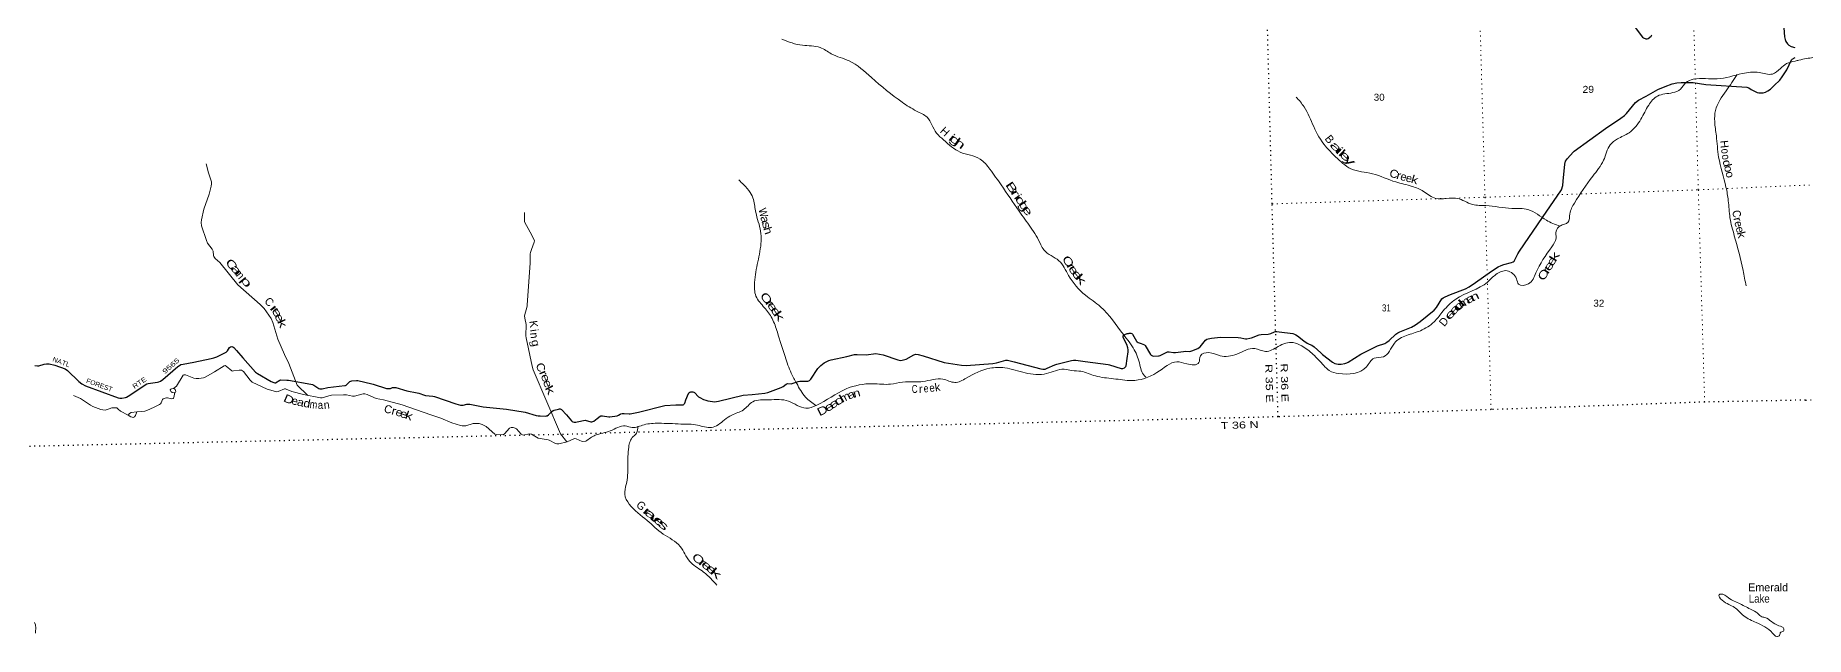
# Model space of a CAD drawing. Header units: feet. Extents: x 485078 to 733631, y 372822 to 564222.
# Drawn here: x 626577 to 670811, y 428021 to 443034 of the extents above; entities that cross this region are included whole.
import ezdxf
from ezdxf.enums import TextEntityAlignment as Align

# ---------------------------------------------------------------- set-up
doc = ezdxf.new("R2010")
doc.units = ezdxf.units.FT
doc.header["$LTSCALE"] = 80
doc.linetypes.add('DOTTED', pattern=[1.5, 0.3, -1.2])
for name, color, linetype, lineweight in [('29', 7, 'Continuous', 25), ('30', 7, 'Continuous', 25), ('39', 7, 'Continuous', 13), ('41', 7, 'Continuous', 13), ('6', 7, 'DOTTED', 25), ('7', 7, 'DOTTED', 13)]:
    doc.layers.add(name, color=color, linetype=linetype, lineweight=lineweight)

msp = doc.modelspace()

# ---------------------------------------------------------------- linework, layer by layer
at = {"layer": '29'}
for points in [[(666553.52, 443231.85), (666739.25, 442989.22), (666761.78, 442973.79), (666817.18, 442952.28), (666849.98, 442950.23), (666880.91, 442960.95), (666948.41, 443017.94), (666970.96, 443048.72)], [(670259.15, 443343.7), (670286.48, 443000.13), (670298.93, 442933.81), (670319.44, 442884.57), (670355.6, 442824.83), (670395.31, 442788.13), (670451.99, 442759.02), (670543.71, 442731.2)], [(666197.47, 440966.85), (666284.09, 441037.86), (666333.3, 441087.1), (666562.96, 441362.05), (666636.48, 441413.85), (666829.1, 441513.77), (667118.57, 441680.8), (667303.2, 441760.12), (667477.5, 441823.73), (667593.25, 441848.88), (667698.96, 441860.66), (667899.91, 441862.71), (668001.77, 441856.08), (668317.13, 441808.36), (669341.6, 441745.89), (669395.77, 441726.27), (669447.89, 441686.39), (669596.86, 441611.95), (669645.94, 441599.05), (669695.15, 441597), (669752.56, 441603.15), (669806.04, 441619.71), (669868.42, 441647.27), (669929.93, 441692.41), (670029.18, 441782.9), (670167.8, 441916.06), (670228.78, 441997.79), (670338.77, 442175.99), (670458.97, 442422.88), (670476.56, 442443.56), (670551.26, 442481.73)], [(664232.66, 438483.12), (664709.21, 439178.19), (664746.19, 439285.55), (664751.78, 439392.79), (664792.76, 439816.77), (664811.81, 439892.9), (664857.39, 439959.5), (665006.04, 440122.65), (665029.17, 440147.34), (665809.77, 440708.53), (666197.47, 440966.85)], [(658742.39, 435069.63), (658985.79, 434875.01), (659048.81, 434842.21), (659133.9, 434824.77), (659208.75, 434825.8), (659296.76, 434841.27), (659351.26, 434857.6), (659378.95, 434872.99), (659701.25, 435073.87), (660044.83, 435250.44), (660112.01, 435278.23), (660298.07, 435341.96), (660349.87, 435372.62), (660401.13, 435411.61), (660567.77, 435570.86), (660618.49, 435604.48), (660673.85, 435631.16), (660960.93, 435752.22), (661062.74, 435807.97), (661181.36, 435888.67), (661530.12, 436173.18), (661585.31, 436237.49), (661719.95, 436452.24), (661755.5, 436481.66), (661802.67, 436508.34), (661940.36, 436567.03), (662313.18, 436704.13), (662405.51, 436752.5), (662566.55, 436866.13), (662959.58, 437150.78), (663127.3, 437253.15), (663207.27, 437292.14), (663273.3, 437314.44), (663461.29, 437361.89), (663502.55, 437380.37), (663526.12, 437399.87), (663553.69, 437444.97), (663617.38, 437579.4), (663660.96, 437649.27), (664232.66, 438483.12)], [(626563.57, 434786.83), (626629.18, 434778.63), (626665.06, 434781.7), (626794.3, 434823.87), (626856.78, 434831.97), (626923.42, 434830.94), (627062.03, 434799.06), (627321.21, 434703.73), (627380.9, 434664.21), (627666.63, 434387.27), (627736.42, 434329.28), (627831, 434281.56), (628648.87, 433986.63), (628686.81, 433977.4), (628738.73, 433976.99), (628825.21, 433994.84), (628854.95, 434004.08), (628935.38, 434049.7), (629320.4, 434307.74), (629363.46, 434330.31), (629394.15, 434339.89), (629626.18, 434370.91), (629662.83, 434381.61), (629701.78, 434400.07), (629764.17, 434442.42), (630132.38, 434763.24), (630180.56, 434795.04), (630212.96, 434813.21), (630266.68, 434827.87), (630537.48, 434870.37), (630966.45, 434961.99), (631037.65, 434981.76), (631109.42, 435008.43), (631261.25, 435079.13), (631343.17, 435127.43), (631374.87, 435154.18), (631429.28, 435238.23), (631452.86, 435259.77), (631483.5, 435269.53), (631510.28, 435259.77), (631535.91, 435238.23), (631602.55, 435165.39), (631763.36, 434984.39), (632078.25, 434625.77), (632126.71, 434589.87), (632466.82, 434394.95), (632533.45, 434367.24), (632561.14, 434360.07), (632573.44, 434362.12), (632681.09, 434423.48), (632702.62, 434429.83), (632856.41, 434425.73), (632899.71, 434421.91), (633460.58, 434324.34), (633504.86, 434313.4), (633538.18, 434297.5), (633636.6, 434229.79), (633658.65, 434217.99), (633685.87, 434209.78), (633714.01, 434205.68), (633741.18, 434207.22), (633883.47, 434242.11), (634305.56, 434287.74), (634327.1, 434292.87), (634341.55, 434299.99), (634436.59, 434390.82), (634458.33, 434403.66), (634486.52, 434410.34), (634604.94, 434418.03), (634634.32, 434417.1), (634986.36, 434335.44), (635014.9, 434327.11)], [(644487.02, 434070.39), (644806.22, 434102.95), (644881.15, 434119.48), (645211.29, 434238.92), (645258.45, 434265.16), (645340.47, 434326.72), (645371.71, 434337.97), (645461.46, 434334.92), (645510.43, 434345.8), (645634.08, 434389.47), (645676.76, 434396.48), (645877.41, 434400.18), (645902.32, 434404.69), (645917.7, 434415.97), (645954.61, 434452.9), (646126.74, 434713.1), (646200.68, 434793.52), (646286.8, 434855.07), (646340.11, 434883.8), (646403.28, 434911.98), (646463.15, 434933.05), (646855.54, 435015.02), (647044.48, 435063.34), (647109.81, 435068.31), (647345.57, 435060.69), (647396.15, 435062.32), (647516.05, 435085.51), (647580.69, 435086.94), (647667.84, 435075.65), (647764.53, 435054.08), (648128.27, 434929.16), (648184.58, 434919.7), (648237.89, 434923.81), (648333, 434952.9), (648523.5, 435056.8), (648578.28, 435071.54), (648635.7, 435067.44), (648763.72, 435033.2), (649289.6, 434868.43), (649718.38, 434795.64), (649835.27, 434790.44), (650500.36, 434841.28), (650589.87, 434856.1), (650824.34, 434922.67), (650868.74, 434923.81), (650904.63, 434918.67), (651036.78, 434884.21), (651697.16, 434711.43), (651747.4, 434700.14), (651774.61, 434699.09), (651807.89, 434703.22), (651859.67, 434722.19), (652047.59, 434805.25), (652097.53, 434822.74), (652467.39, 434917.46), (652520.97, 434926.36), (652574.28, 434926.36), (652812.29, 434894.72), (653386.14, 434817.85), (653419.1, 434810.43), (653708.94, 434717.99), (653730.27, 434714.5), (653751.29, 434718.09), (653788.2, 434734.5), (653812.29, 434749.38), (653827.16, 434765.28), (653836.03, 434783.9), (653859.34, 434965.76), (653883.03, 435133.54), (653885.6, 435180.78), (653877.4, 435234.13), (653849.96, 435315.87), (653765.22, 435472.61), (653757.44, 435500.88), (653760.52, 435524.48), (653776.92, 435548.07), (653803.04, 435564.26), (653858.95, 435586.03), (653887.65, 435594.24), (653912.26, 435596.29), (653946.09, 435597.32), (653977.88, 435590.14), (653991.21, 435575.77), (654021.72, 435517.92), (654089.12, 435400.84), (654103.8, 435385.26), (654111.67, 435378.27), (654132.18, 435365.96), (654206.96, 435336.66)], [(654206.96, 435336.66), (654291.09, 435303.38), (654303.4, 435295.17), (654309.75, 435288.23), (654445.39, 435062.79), (654457.7, 435049.45), (654475.54, 435037.05), (654492.56, 435029.96), (654514.09, 435026.88), (654638.82, 435029.46), (654656.09, 435031.5), (654682.75, 435039.7), (654845.69, 435123.74), (654866.27, 435128.96), (654903.69, 435128.45), (655019.14, 435112.39), (655067.73, 435114.08), (655265.61, 435143.84), (655320.97, 435147.94), (655410.92, 435143.29), (655448.11, 435147.94), (655474.76, 435158.2), (655624.3, 435219.63), (655658.28, 435237.19), (655678.79, 435255.66), (655818.14, 435424.3), (655848.98, 435446.49), (655883.84, 435460.85), (655963.71, 435476.62), (656186.71, 435494.83), (656631.77, 435490.94), (656700.97, 435482.39), (656776.84, 435461.88), (656811.69, 435457.77), (656848.01, 435460.64), (656922.42, 435472.13), (656967.54, 435484.45), (657155.57, 435553.66), (657205.4, 435564.47), (657382.54, 435573.99), (657444.28, 435588.07), (657536.55, 435631.16), (657561.16, 435637.31), (657600.22, 435640.37), (657653.43, 435635.26), (658002.02, 435586.02), (658043.03, 435573.7), (658069.45, 435560.64), (658114.8, 435532.67), (658275.01, 435403.18), (658353.03, 435346.93), (658405.98, 435321.32), (658473.64, 435296.7), (658534.62, 435257.28), (658693.63, 435108.62), (658742.39, 435069.63)], [(635014.9, 434327.11), (635352.86, 434220.54), (635379.51, 434215.41), (635400.03, 434214.65), (635425.65, 434215.41), (635448.2, 434220.54), (635503.57, 434239.01), (635514.34, 434241.58), (635541.02, 434243.8), (635580.46, 434239.01), (635858.76, 434157.4), (636112.85, 434110.09), (636159.73, 434098.46), (636298.4, 434051.28), (636327.86, 434045.11), (636511.38, 434022.54), (636548.21, 434013.98), (637086.63, 433837.17), (637203.4, 433800.95), (637223.4, 433798.38), (637239.34, 433797.88), (637264.92, 433800.95), (637359.24, 433823.52), (637377.18, 433827.11), (637406.64, 433827.57), (637435.62, 433824.03), (637768.46, 433760.26), (638346.65, 433701.42), (638811.83, 433628.14), (639087.26, 433544.97), (639143.92, 433533.96), (639191.84, 433530.61), (639327.17, 433528.56), (639351.26, 433531.12), (639368.51, 433536.54), (639398.93, 433557.28), (639480.44, 433642.94), (639513.23, 433666.77), (639538.88, 433675.77), (639645.5, 433702.45), (639670.11, 433706.55), (639690.41, 433706.77), (639708.04, 433703.47), (639722.39, 433693.21), (639847.58, 433562.53), (639973.42, 433406.06), (639992.85, 433388.23), (640007.92, 433380.82), (640042.78, 433375.69), (640083.79, 433376.72), (640116.81, 433386.26), (640313.58, 433422.85)], [(640313.58, 433422.85), (640455.58, 433387.46), (640481.73, 433387.97), (640508.9, 433391.56), (640528.89, 433402.33), (640613.34, 433466.27), (640690.37, 433528.01), (640703.7, 433535.2), (640716.12, 433537.55), (640744.71, 433537.25), (640903.63, 433510.57), (640928.28, 433509.15), (641110.83, 433534.3), (641133.8, 433540.83), (641146.11, 433548.02), (641190.19, 433577.77), (641205.57, 433584.95), (641236.07, 433594.12), (641258.89, 433595.21), (641292.72, 433594.18), (641411.53, 433582.83), (641437.29, 433583.92), (641477.27, 433589.05), (641650.03, 433623.61), (642307.84, 433794.71), (642577.32, 433806.14), (642731.17, 433806.56), (642763.47, 433811.18), (642780.9, 433820.41), (642792.69, 433831.18), (642807.04, 433851.7), (642833.73, 433929.97), (642893.16, 434089.72), (642906.49, 434107.16), (642928.02, 434124.6), (642953.13, 434132.6), (643009.01, 434131.78), (643029.01, 434124.1), (643044.25, 434112.95), (643149.48, 434011.75), (643182.45, 433989.89), (643275.58, 433943), (643327.88, 433921.47), (643381.99, 433906.77), (643497.04, 433889.65), (643539.08, 433886.58), (643595.47, 433889.65), (643650, 433898.03), (644266.1, 434047.85), (644487.02, 434070.39)]]:
    msp.add_lwpolyline(points, dxfattribs=at)
at = {"layer": '39'}
for points in [[(630842, 439828.18), (630906.74, 439602.01), (630975.46, 439378.01), (630980.36, 439327.9), (630973.12, 439267.55), (630919.76, 439072.72), (630789.98, 438691.99), (630726.98, 438429.86), (630719.74, 438364.68), (630728.19, 438275.27), (630850.44, 437911.65), (630881.42, 437845.65), (630997.25, 437698.39), (631017.58, 437648.71), (631023.8, 437539.07), (631032.7, 437509.74), (631072.06, 437466.65), (631185.59, 437361.54), (631636.23, 436803.44), (632195.57, 436313.92), (632293.1, 436211.34), (632466.84, 435965.1), (632508.76, 435868.17), (632637.01, 435450.17), (632804.4, 435067.95), (632911.54, 434843.3), (633121.09, 434300.83), (633388.13, 434043.93)], [(638800.97, 438612.84), (638795.63, 438424.61), (638801.24, 438379.16), (638939.99, 438120.41), (639037.72, 437925.32), (639044.96, 437901.18), (639039.93, 437871.25), (638975.76, 437688.99), (638948.44, 437616.32), (638943.43, 437576.63), (638943.58, 437348.15), (638867.8, 436310.19), (638861.57, 436274.11), (638800.99, 436032.81), (638803.65, 435969.94), (638837.26, 435811.69), (638832.61, 435535.41), (638839.11, 435480.15), (638991.88, 434772.56), (639017.46, 434681.79), (639699.59, 433084.59), (639856.7, 432882.07)], [(640331.18, 432898.87), (640240.23, 432889.62), (640087.45, 432959.58), (640051.46, 432967.78), (640031.95, 432962), (639866.42, 432886.35), (639655.5, 432831.64), (639609.63, 432832.67), (639575.87, 432841.29), (639419.02, 432925.78), (639389.64, 432936), (639189.78, 432964.41), (639143.49, 432979.76), (638970.28, 433074.65), (638926.74, 433080.29), (638762.8, 433055.09), (638736.11, 433065.8), (638719.22, 433077.87), (638601.47, 433213.1), (638562.37, 433229.96), (638514.1, 433239.61), (638463.43, 433242.03), (638421.23, 433222.82), (638301.75, 433080.29), (638267.51, 433057.58), (638093.4, 433065.5), (638058.02, 433077.87), (637837.54, 433266.62), (637790.17, 433295.14), (637737.08, 433319.28), (637662.27, 433341), (637575.95, 433346.22), (637515.07, 433338.59), (637334.08, 433287.89), (637273.1, 433280.79), (637237.56, 433280.65), (637201.36, 433290.3), (636983.18, 433361.4), (636708.24, 433474.89), (636460.64, 433559.04), (635740.11, 433810.25), (635278.73, 433937.29), (635094.73, 433968.66), (635032.29, 433989.13), (634865.48, 434070.05), (634812.59, 434084.38), (634768.96, 434084.53), (634549.37, 434026.59), (634499.43, 434024.64), (634349.08, 434055.56), (634277.79, 434061.19), (633975.04, 434045.9), (633910.84, 434035.92), (633779.58, 433992.79), (633745.8, 433983.14), (633704.45, 433986.07), (633279.21, 434063.85), (632983.38, 434140.2), (632841.69, 434201.86), (632823.99, 434207.64), (632802.27, 434205.23), (632643, 434140.05), (632609.22, 434132.81), (632577.19, 434137.79), (632366.65, 434203.04), (631990.55, 434375.6), (631940.78, 434422.49), (631774.28, 434639.75), (631725.21, 434671.42), (631665.69, 434675.96), (631529.77, 434654.31), (631499.18, 434651.82), (631482.29, 434661.48), (631342.33, 434777.35), (631320.62, 434787.01), (631296.71, 434783.46), (631055.68, 434629.25), (630837.99, 434504.57), (630779.97, 434483.9), (630661.84, 434463.53), (630594.27, 434463.53), (630537.88, 434471.19), (630324, 434557.68), (630290.05, 434561.4), (630270.91, 434552.85), (630100.26, 434275.57), (630070.63, 434246.27), (630029.48, 434220.46)], [(628893.42, 433550.95), (628704, 433647.29), (628649.3, 433703.12), (628608.01, 433730.8), (628557.6, 433734.5), (628490.03, 433729.67), (628422.8, 433710.01), (628321.11, 433678.98), (628264.13, 433682.09), (628214.94, 433691.05), (628012.24, 433768.3), (627950.48, 433804.31), (627702.05, 433967.28), (627527.56, 434041.91)], [(630063.39, 434113.49), (630038.05, 433990.38), (630032.01, 433974.69), (630018.54, 433963.28), (629982.55, 433960.2), (629876.36, 433982.45), (629851.03, 433981.93), (629818.45, 433978.31), (629771.4, 433961.41), (629752.44, 433943.64), (629718.31, 433858.81), (629702.62, 433833.47), (629682.26, 433815.77), (629543, 433754.17), (629363.58, 433664.49), (629308.29, 433648.71), (629229.71, 433641.85), (629110.69, 433635.57)], [(626551.48, 428373.75), (626578.86, 428310.09), (626590.93, 428232.84), (626583.69, 428148.35), (626576.45, 428107.31)]]:
    msp.add_lwpolyline(points, dxfattribs=at)
for points in [[(630029.48, 434220.46), (629976.51, 434207.64), (629958.41, 434196.78), (629948.1, 434179.13), (629949.97, 434158.16), (629962.04, 434142.46), (629974.1, 434129.19), (629998.8, 434118.26), (630041.67, 434108.66), (630063.39, 434113.49), (630075.36, 434125.05), (630082.69, 434140.05), (630077.87, 434166.6), (630067, 434193.16), (630056.3, 434205.25)], [(629110.69, 433635.57), (629081.25, 433538.96), (629054.49, 433512.24), (629037.81, 433500.33), (629016.09, 433495.5), (628999.2, 433497.92), (628963.73, 433506.96), (628893.42, 433550.95), (628929.22, 433594.48), (628967.87, 433616.3)]]:
    msp.add_lwpolyline(points, close=True, dxfattribs=at)
for points in [[(680956.19, 449049.5), (680682.26, 448962.34), (680619.84, 448953.93), (680414.4, 448928.03), (680186.02, 448866.86), (680027.36, 448781.98), (679935.62, 448640.91), (679829.5, 448452.75), (679662.44, 448323.03), (679525.64, 448301.72), (679355.34, 448414.77), (679208.9, 448433.59), (679165.67, 448294.33), (679142.87, 448097.14), (679048.73, 448018.72), (678944.01, 447899.43), (678834.16, 447703.03), (678766.37, 447570.96), (678672.77, 447478.39), (678451.32, 447500.47), (678231.03, 447492.23), (678024.25, 447395.44), (677929.79, 447167.23), (677857.94, 446929.75), (677832.73, 446689.96), (677669.64, 446562.41), (677409.46, 446485.88), (677127.28, 446297.21), (676977.72, 446186.36), (676744.83, 446084.54), (676534.17, 445983.55), (676414.3, 445942.63), (676276.95, 445882.85), (676239.01, 445869.28), (675990.35, 445809.38), (675731.5, 445803.74), (675568.42, 445781.45), (675385.9, 445685.56), (675209.52, 445587.88), (675004.53, 445444.6), (674830.4, 445340.93), (674670.21, 445401.73), (674525.09, 445491.44), (674272.86, 445471.88), (674044.33, 445467.38), (673870.13, 445418.36), (673747.99, 445225.55), (673730.79, 444988.09), (673676.75, 444814.02), (673460.32, 444599.46), (673261.08, 444411.86), (673208.84, 444349.19), (673154.81, 444280.37), (672924.17, 444172.56), (672683.11, 444019.83), (672543.5, 443913.41), (672376.28, 443735.1), (672270.78, 443530.77), (672223.97, 443379.23), (672117.08, 443263.91), (672013.14, 443124.41), (671879.26, 442921.04), (671702.25, 442786.9), (671523.16, 442707.33), (671337.14, 442649.77), (671116.84, 442536.28), (670995.26, 442487.2), (670836.54, 442456.97), (670639.72, 442417.22), (670553.97, 442395.23)], [(645232.47, 442937.17), (645743.32, 442788.2), (646187.16, 442732.6), (646465.89, 442575.78), (646912.86, 442396.89), (647468.85, 441982.1), (648233.94, 441368.29), (648593.1, 441146.75), (648857.65, 440991.59), (649091.91, 440597.03), (649272.07, 440423.58), (649685.83, 440120.5), (650183.17, 439946.92), (650428.02, 439692.17), (650710.69, 439300.85), (651155.53, 438648.67), (651444.56, 438245.37), (651704.23, 437804.93), (651776.16, 437677.3), (652152.7, 437407.66), (652392.3, 437041.55), (652817.05, 436544.59), (653196.07, 436256.81), (653763.13, 435565.22), (654035.39, 435185.77), (654176.32, 434807.07), (654225.1, 434636.39), (654321.81, 434499.5)], [(670553.97, 442395.23), (670332.92, 442329.53), (670184.53, 442206.48), (669979.91, 442069.88), (669651.72, 442106.14), (669228.1, 442081.35), (668605.21, 441948.41), (668005.44, 441939.42), (667819.62, 441857.91), (667682.4, 441692.67), (667490.69, 441604.94), (667111.01, 441520.58), (666890.49, 441294.6), (666697.37, 440943.92), (666400.93, 440604.8), (666107.89, 440449.81), (665929.78, 440303.77), (665761.86, 439915.29), (665491.08, 439520.19), (665035.43, 438847.42), (664921.07, 438577.59), (664869.88, 438365.98), (664788.13, 438323.48), (664674.18, 438276.12), (664576.41, 438148.28), (664574.77, 437974.31), (664467.25, 437753.19), (664069.64, 437102.1), (663882.64, 436828.43), (663640.32, 436824.37), (663584.44, 436956.44), (663351.07, 437156.87), (663072.59, 437064.94), (662865.28, 436875.7), (662070.04, 436449.23), (661864.38, 436274.18), (661721.05, 436110.81), (661528.89, 435881.5), (661187.02, 435660.57), (660838.55, 435540.58), (660536.35, 435348.96), (660260.19, 435006.31), (660028.79, 434970.16), (659838.19, 434759.09), (659147.52, 434590.07), (658909.31, 434662.97), (658768.68, 434790.89), (658505.04, 435069.44), (658218.87, 435280.67), (658006.64, 435364.33), (657633.38, 435265.98), (657317.32, 435142.76), (657046.8, 435214.85), (656597.84, 435074.14), (656180.64, 435035.36), (655897.85, 435113.2), (655689.84, 435031.13), (655649.68, 434862.26), (655345.38, 434832.37), (655101.68, 434882.88), (654603.41, 434615.55), (653966.06, 434415.51), (653516.42, 434460.85), (653066.16, 434530.45), (652703.61, 434646.73), (652478.9, 434665.36), (652282.09, 434698.85), (651846.49, 434588.82), (651312.73, 434605.75), (650800.41, 434732.44), (650428.93, 434723.11), (649835.26, 434473.61), (649551.09, 434367.38), (649256.03, 434450.98), (648754.55, 434389.86), (648540.55, 434384.48), (648245.83, 434375.06), (647948.11, 434325.12), (647501.36, 434336.15), (646833.95, 434206.14), (646086.91, 433791), (645832.05, 433723.93), (645399.26, 433901.15), (644909.5, 433935.37), (644502.7, 433884.71), (644267.43, 433682.63), (643981.8, 433554.11), (643797.07, 433430.15), (643472.55, 433242.01), (643121.53, 433301.96), (642704.7, 433327.9)], [(669099.54, 442055.67), (668826.86, 441652.64), (668558.65, 441156.48), (668539.23, 440887.01), (668580.72, 440526.04), (668638.58, 439997.62), (668821.41, 439241.78), (668878.38, 438907.49), (668921.61, 438477.8), (669029.91, 438031.54), (669249.88, 437165.4), (669322.38, 436776.89)], [(664668.15, 438271.56), (664333.12, 438421.27), (663873.85, 438686.81), (663473.17, 438713.15), (662818.85, 438783.69), (662486.77, 438813.78), (662103.16, 438963.92), (661569.8, 438964.69), (661266.44, 439137.07), (660978.33, 439265.34), (660569.5, 439374.4), (659988.51, 439580.26), (659450, 439704.27), (659066.58, 440006.1), (658813.5, 440266.7), (658520.24, 440756.86), (658279.48, 441248.33), (658083.29, 441496.2)], [(646081.74, 433790.59), (645818.91, 434002.69), (645600.16, 434343.03), (645464.44, 434596.47), (645312.44, 435013.32), (645117.15, 435623.23), (644985.17, 435967.78), (644794.57, 436233.99), (644583.22, 436521.94), (644546.23, 436864.82), (644628.14, 437378.55), (644711.91, 437898.39), (644699.54, 438146.84), (644578.67, 438610.98), (644517.91, 438935.07), (644438.7, 439111.05), (644276.24, 439303.15), (644153.94, 439425.47)], [(642704.7, 433327.9), (642152.66, 433348.43), (641785.94, 433310.91), (641488.68, 433242.77), (641315.99, 433280.91), (640943.34, 433158.3), (640568.37, 433047.77), (640331.18, 432898.87)], [(641626.78, 433272.83), (641601.34, 433102.01), (641512.59, 433016.86), (641402.06, 432755.22), (641383.84, 432279.49), (641340.98, 431819.33), (641302.77, 431573.66), (641418.1, 431327.79), (641862.85, 430918.3), (642265.31, 430582.56), (642689.37, 430271.65), (642927.16, 429897.4), (643236.21, 429660.44), (643453.12, 429471.74), (643606.78, 429307.73)], [(669467.17, 428686.81), (669176.53, 428835.24), (668885.74, 428989.73), (668691.48, 429081.93), (668651.46, 429066.77), (668725.61, 428931.11), (669031.2, 428750.7), (669266.9, 428538.19), (669578.24, 428370.06), (669982.9, 428107.19), (670094.13, 428023.02), (670160.14, 428048.94), (670188.37, 428130.55), (670244.59, 428144.09), (670269.04, 428215.49), (670139.85, 428291.12), (669793.26, 428494.78), (669695.48, 428526.7), (669602.42, 428611.33), (669467.17, 428686.81)]]:
    msp.add_spline(points, degree=3, dxfattribs=at)
at = {"layer": '6'}
msp.add_line((624870.2, 432744.11), (640325.67, 433089.44), dxfattribs=at)
for points in [[(657629.52, 433508.4), (657480.33, 438827.66), (657340.2, 444187.59), (657206.29, 449541.61), (657080.75, 454883.71), (656947.61, 460207.42), (656804.85, 465830.2), (656727.21, 469227.68)], [(670810.24, 433926.16), (673620, 434039.95), (678921, 434198.95), (679154, 434189.95), (684281, 434377.95), (684389, 434369.95), (689748, 434541.95), (689849, 434543.95), (695025, 434677.95), (695323, 434686.95), (701291.2, 434884.6)], [(670810.24, 433926.16), (668288.92, 433877.09), (662952.26, 433688.53), (657629.52, 433508.4), (640334.96, 433090.44)]]:
    msp.add_lwpolyline(points, dxfattribs=at)
at = {"layer": '7'}
for points in [[(662019.44, 465973.23), (662219.46, 460641.09), (662215.15, 460333.58), (662338.12, 455331.18), (662352.28, 455011.99), (662522.66, 449972.36), (662528.29, 449671.16), (662647.25, 444349.12), (662799.44, 438991.51), (662952.26, 433688.53)], [(668288.92, 433877.09), (668130.09, 439177.91), (667983.14, 444568.01), (667986.05, 444851.22), (667856.85, 450176.67), (667651.48, 455482.76), (667505.14, 460848.61), (667324.11, 466148.86)], [(670647.93, 439288.27), (673490, 439379.95), (678808, 439522.95), (684137, 439683.95), (689476, 439876.95), (695141, 440040.95), (700516, 440220.95), (701121.98, 440231.41)], [(657480.33, 438827.66), (662803.42, 438993.64), (668130.09, 439177.91), (670647.93, 439288.27)]]:
    msp.add_lwpolyline(points, dxfattribs=at)

# ---------------------------------------------------------------- texts
at = {"layer": '30'}
for s, rotation, width, p in [('NATL', 339.806, 1.1, (626992.54, 434900.05)), ('9565', 41.066, 1.4, (629815.15, 434572.83)), ('FOREST', 340.17, 1.05, (627835.55, 434362.81)), ('RTE', 33.83, 1.2, (629049.97, 434202.89))]:
    msp.add_text(s, height=120, rotation=rotation, dxfattribs=dict(at, width=width)).set_placement(p)
at = {"layer": '41'}
for s, rotation, p in [('H', 317.807, (649237.12, 440560.01)), ('B', 308.297, (658838.39, 440381.32)), ('H', 276.146, (668684.03, 440307.82)), ('e', 346.345, (660879.51, 439373.9)), ('e', 283.271, (669045.6, 438302.42)), ('m', 308.919, (631600.78, 437015.02)), ('C', 313.554, (632349.86, 436312.25)), ('K', 278.036, (638931.08, 435811.05)), ('D', 50.255, (661845.16, 435822.16)), ('n', 276.709, (638945.3, 435529.92)), ('i', 279.036, (638941.55, 435652.47)), ('r', 1.423, (648701.67, 434108.46)), ('n', 7.19, (633866.28, 433711.06)), ('C', 344.605, (635365.12, 433602.34)), ('G', 317.234, (641647.24, 431217.57))]:
    msp.add_text(s, height=200, rotation=rotation, dxfattribs=at).set_placement(p, align=Align.CENTER)
for s, rotation, width, p in [('i', 319.322, 1.7, (649413.93, 440407.88)), ('g', 323.365, 1.85, (649501.06, 440345.85)), ('h', 323.365, 1.8, (649619.86, 440257.51)), ('a', 313.78, 2.1, (659008.68, 440177.2)), ('i', 316.895, 1.8, (659098.8, 440085.52)), ('l', 316.895, 1.75, (659159.73, 440028.48)), ('o', 276.351, 0.85, (668707.07, 440134.52)), ('e', 317.226, 1.95, (659241.68, 439952.72)), ('y', 317.226, 2.1, (659353.39, 439848.09)), ('C', 340.712, 1.1, (660491.13, 439486.59)), ('o', 278.66, 0.9, (668723.21, 439983.01)), ('d', 282.718, 1.2, (668754.41, 439820.07)), ('o', 285.713, 1.1, (668790.49, 439677.56)), ('B', 304.275, 1.7, (650889.8, 439180.09)), ('r', 344.993, 1.2, (660621.08, 439443.4)), ('e', 344.993, 1.05, (660743.13, 439411.16)), ('k', 343.247, 1.25, (661014.42, 439338.02)), ('o', 285.713, 1.1, (668826.32, 439535.71)), ('r', 304.275, 1.8, (650982.48, 439044.11)), ('i', 304.319, 1.45, (651045.09, 438952.36)), ('d', 304.319, 1.8, (651115.68, 438848.95)), ('g', 304.319, 1.75, (651203.57, 438720.19)), ('W', 284.581, 0.9, (644668.74, 438582.46)), ('a', 285.507, 1.2, (644712.97, 438415.33)), ('s', 285.507, 1.3, (644752.55, 438272.69)), ('e', 306.067, 1.7, (651287.5, 438603.37)), ('C', 281.741, 0.95, (668994.05, 438560.36)), ('r', 283.271, 1.15, (669017.3, 438420.6)), ('h', 287.009, 1.2, (644790.59, 438130.3)), ('e', 284.011, 1.05, (669079.91, 438161.58)), ('k', 284.011, 1.2, (669112.7, 438030.18)), ('C', 305.004, 1.45, (652298.51, 437338.91)), ('e', 58.852, 1.5, (664546.87, 437345.11)), ('k', 58.852, 1.7, (664619.36, 437461.02)), ('C', 308.919, 1.55, (631403.78, 437248.44)), ('a', 308.919, 1.9, (631521.52, 437116.87)), ('r', 301.308, 1.7, (652371.02, 437224.3)), ('e', 302.269, 1.55, (652438.3, 437120.04)), ('e', 308.786, 1.8, (652535.99, 436990.45)), ('k', 308.786, 2, (652620.83, 436884.89)), ('C', 56.82, 1.4, (664336.77, 436999.01)), ('r', 58.324, 1.7, (664412, 437121.89)), ('e', 58.324, 1.55, (664477.46, 437223.71)), ('p', 308.919, 1.9, (631768.62, 436822.58)), ('C', 306.67, 1.5, (644755.39, 436417.93)), ('n', 25.461, 1.45, (662582.94, 436427.58)), ('r', 308.206, 1.95, (632472.63, 436150.71)), ('e', 305.206, 1.65, (632535.52, 436055.69)), ('r', 307.187, 1.9, (644847.21, 436296.97)), ('e', 306.336, 1.7, (644918.83, 436199.89)), ('e', 304.871, 1.65, (645001.74, 436083.94)), ('k', 304.871, 1.85, (645079.17, 435972.82)), ('e', 49.06, 1.85, (661999.61, 436009.26)), ('a', 48.418, 2, (662106, 436124.62)), ('d', 41.327, 2.05, (662212.74, 436215.87)), ('m', 32.971, 1.35, (662325.89, 436286.82)), ('a', 28.347, 1.55, (662465.52, 436370.63)), ('e', 297.387, 1.4, (632588.69, 435939.22)), ('k', 294.057, 1.5, (632654.31, 435799.99)), ('g', 282.183, 1.15, (638979.96, 435330)), ('C', 292.738, 1.15, (639114.21, 434708.39)), ('r', 293.126, 1.45, (639183.41, 434564.17)), ('e', 293.126, 1.3, (639235.98, 434445.88)), ('e', 293.126, 1.3, (639287.95, 434300.1)), ('D', 336.483, 1.3, (632871.74, 433853.83)), ('e', 345.528, 1.05, (633038.52, 433811.55)), ('a', 345.528, 1.15, (633183.12, 433776.72)), ('d', 349.635, 1.15, (633344.7, 433746.64)), ('k', 297.126, 1.6, (639349.23, 434135.98)), ('d', 30.71, 1.7, (646709.06, 433838.66)), ('m', 26.63, 1.2, (646846.58, 433911.53)), ('a', 17.893, 1.25, (646991.36, 433971.71)), ('n', 15.543, 1.2, (647123.88, 434008.34)), ('C', 1.458, 0.75, (648550.78, 434104.65)), ('e', 3.827, 0.8, (648839.2, 434120.53)), ('e', 8.792, 0.9, (648995.97, 434135.94)), ('k', 8.792, 1.05, (649134.65, 434151.79)), ('m', 353.635, 0.85, (633517.29, 433717.97)), ('a', 3.943, 0.9, (633705.04, 433705.64)), ('r', 344.605, 1.2, (635510.86, 433562.21)), ('e', 344.605, 1.1, (635639.92, 433526.68)), ('e', 340.779, 1.2, (635753.06, 433488.02)), ('k', 340.779, 1.35, (635880.94, 433443.44)), ('D', 26.29, 1.35, (646286.41, 433576.97)), ('e', 30.388, 1.5, (646453.79, 433674.55)), ('a', 32.761, 1.65, (646584.52, 433760.99)), ('r', 317.234, 2.15, (641802.04, 431074.39)), ('a', 319.152, 1.95, (641886.34, 431003.75)), ('v', 319.954, 1.95, (642000.88, 430904.87)), ('e', 319.954, 1.85, (642094.89, 430829.03)), ('s', 320.376, 2.1, (642203.07, 430736.28)), ('C', 322.494, 1.5, (643074.15, 429885.44)), ('r', 322.549, 1.95, (643193.93, 429793.6)), ('e', 322.549, 1.75, (643295.37, 429714.63)), ('e', 320.637, 1.8, (643408.38, 429622.69)), ('k', 319.09, 2.1, (643515.64, 429529.3))]:
    msp.add_text(s, height=200, rotation=rotation, dxfattribs=dict(at, width=width)).set_placement(p, align=Align.CENTER)
msp.add_text('Emerald', height=200, dxfattribs=at).set_placement((669377.41, 429150.21))
at = {"layer": '41', "width": 0.9}
msp.add_text('Lake', height=200, dxfattribs=at).set_placement((669391.9, 428869.53))
at = {"layer": '6', "width": 1.35}
for s, rotation, p in [('R 36 E', 271.607, (657691.04, 434840)), ('R 35 E', 271.607, (657307.54, 434826.31)), ('T 36 N', 1.938, (656198.01, 433200.19))]:
    msp.add_text(s, height=175, rotation=rotation, dxfattribs=at).set_placement(p)
at = {"layer": '7'}
for s, width, p in [('30', 1.05, (660155.56, 441402.78)), ('29', 1.1, (665380.61, 441599.87)), ('31', 0.85, (660336.02, 436141.71)), ('32', 1.05, (665644.23, 436259.36))]:
    msp.add_text(s, height=175, dxfattribs=dict(at, width=width)).set_placement(p, align=Align.CENTER)

doc.saveas('drawing.dxf')
